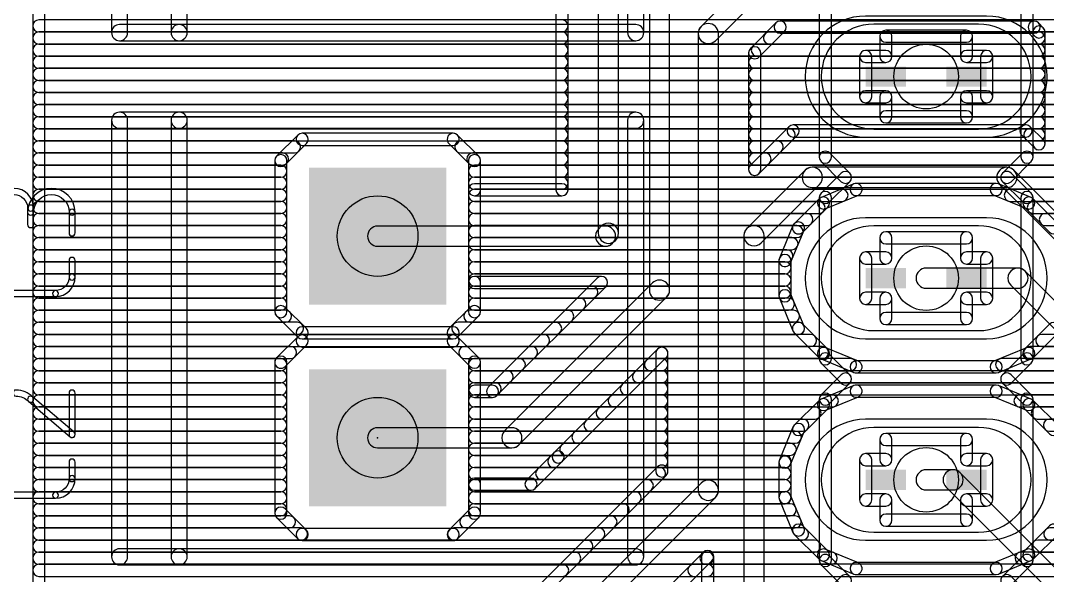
# Model space of a CAD drawing. Extents: x -14.3 to 31.1, y -8.3 to 72.5.
# Drawn here: x 0.86 to 13.79, y 28.13 to 35.12 of the extents above; entities that cross this region are included whole.
import ezdxf

# ---------------------------------------------------------------- set-up
doc = ezdxf.new("R2010")
doc.units = 0
for name, color, linetype in [('1', 22, 'CONTINUOUS'), ('16', 175, 'CONTINUOUS'), ('17', 82, 'CONTINUOUS'), ('21', 7, 'CONTINUOUS'), ('23', 7, 'CONTINUOUS'), ('29', 7, 'CONTINUOUS'), ('30', 7, 'CONTINUOUS'), ('44', 7, 'CONTINUOUS'), ('51', 7, 'CONTINUOUS')]:
    doc.layers.add(name, color=color, linetype=linetype)

# ---------------------------------------------------------------- blocks, each defined once
blk = doc.blocks.new('SQUAREP')
blk.add_solid([(-0.5, -0.5), (0.5, -0.5), (-0.5, 0.5), (0.5, 0.5)])
blk = doc.blocks.new('RECT')
blk.add_solid([(-0.5, -0.5), (0.5, -0.5), (-0.5, 0.5), (0.5, 0.5)])
blk = doc.blocks.new('LONGP100')
blk.add_lwpolyline([(-0.5, -0.5), (0.5, -0.5, 1), (0.5, 0.5), (-0.5, 0.5, 1)], format="xyb", close=True)

msp = doc.modelspace()

# ---------------------------------------------------------------- linework, layer by layer
at = {"layer": '1'}
for points in [[(1.1682, 1.0926), (1.1586, 52.9262, 1), (1.0062, 52.9261), (1.0158, 1.0925, 1)], [(8.133, 39.45), (8.133, 32.44, 1), (8.387, 32.44), (8.387, 39.45, 1)], [(7.5996, 37.9636), (7.5996, 32.9882, 1), (7.752, 32.9882), (7.752, 37.9636, 1)], [(8.777, 36.744), (8.777, 31.724, 1), (9.031, 31.724), (9.031, 36.744, 1)], [(10.0922, 35.7098), (9.4282, 35.0458, 1), (9.6078, 34.8662), (10.2718, 35.5302, 1)], [(1.0857, 34.9758), (7.6758, 34.9758, 1), (7.6758, 35.1282), (1.0857, 35.1282, 1)], [(9.391, 34.956), (9.391, 29.202, 1), (9.645, 29.202), (9.645, 34.956, 1)], [(10.1561, 34.6601), (10.4779, 34.9819, 1), (10.3701, 35.0897), (10.0483, 34.7679, 1)], [(10.424, 34.9596), (13.623, 34.9596, 1), (13.623, 35.112), (10.424, 35.112, 1)], [(13.5691, 34.9819), (13.6289, 34.9221, 1), (13.7367, 35.0299), (13.6769, 35.0897, 1)], [(13.6066, 34.976), (13.6066, 33.5654, 1), (13.759, 33.5654), (13.759, 34.976, 1)], [(1.0857, 34.8234), (7.6758, 34.8234, 1), (7.6758, 34.9758), (1.0857, 34.9758, 1)], [(10.2878, 34.8234), (13.6828, 34.8234, 1), (13.6828, 34.9758), (10.2878, 34.9758, 1)], [(1.0858, 34.671), (7.6758, 34.671, 1), (7.6758, 34.8234), (1.0858, 34.8234, 1)], [(10.1354, 34.671), (13.6828, 34.671, 1), (13.6828, 34.8234), (10.1354, 34.8234, 1)], [(1.0858, 34.5186), (7.6758, 34.5186, 1), (7.6758, 34.671), (1.0858, 34.671, 1)], [(10.1784, 33.2444), (10.1784, 34.714, 1), (10.026, 34.714), (10.026, 33.2444, 1)], [(10.1022, 34.5186), (13.6828, 34.5186, 1), (13.6828, 34.671), (10.1022, 34.671, 1)], [(1.0858, 34.3662), (7.6758, 34.3662, 1), (7.6758, 34.5186), (1.0858, 34.5186, 1)], [(10.1022, 34.3662), (13.6828, 34.3662, 1), (13.6828, 34.5186), (10.1022, 34.5186, 1)], [(1.0858, 34.2138), (7.6758, 34.2138, 1), (7.6758, 34.3662), (1.0858, 34.3662, 1)], [(10.1022, 34.2138), (13.6828, 34.2138, 1), (13.6828, 34.3662), (10.1022, 34.3662, 1)], [(1.0859, 34.0614), (7.6758, 34.0614, 1), (7.6758, 34.2138), (1.0859, 34.2138, 1)], [(10.1022, 34.0614), (13.6828, 34.0614, 1), (13.6828, 34.2138), (10.1022, 34.2138, 1)], [(1.0859, 33.909), (7.6758, 33.909, 1), (7.6758, 34.0614), (1.0859, 34.0614, 1)], [(10.1022, 33.909), (13.6828, 33.909, 1), (13.6828, 34.0614), (10.1022, 34.0614, 1)], [(1.0859, 33.7566), (7.6758, 33.7566, 1), (7.6758, 33.909), (1.0859, 33.909, 1)], [(10.1022, 33.7566), (13.6828, 33.7566, 1), (13.6828, 33.909), (10.1022, 33.909, 1)], [(1.086, 33.6042), (7.6758, 33.6042, 1), (7.6758, 33.7566), (1.086, 33.7566, 1)], [(10.5321, 33.7821), (10.0483, 33.2983, 1), (10.1561, 33.1905), (10.6399, 33.6743, 1)], [(10.1022, 33.6042), (10.5382, 33.6042, 1), (10.5382, 33.7566), (10.1022, 33.7566, 1)], [(13.52, 33.8044), (10.586, 33.8044, 1), (10.586, 33.652), (13.52, 33.652, 1)], [(13.7367, 33.6193), (13.5739, 33.7821, 1), (13.4661, 33.6743), (13.6289, 33.5115, 1)], [(13.5678, 33.6042), (13.6828, 33.6042, 1), (13.6828, 33.7566), (13.5678, 33.7566, 1)], [(4.3487, 33.6771), (4.0809, 33.4093, 1), (4.1887, 33.3015), (4.4565, 33.5693, 1)], [(6.3054, 33.6994), (4.4026, 33.6994, 1), (4.4026, 33.547), (6.3054, 33.547, 1)], [(6.6271, 33.4093), (6.3593, 33.6771, 1), (6.2515, 33.5693), (6.5193, 33.3015, 1)], [(1.086, 33.4518), (4.3074, 33.4518, 1), (4.3074, 33.6042), (1.086, 33.6042, 1)], [(6.4006, 33.4518), (7.6758, 33.4518, 1), (7.6758, 33.6042), (6.4006, 33.6042, 1)], [(10.1022, 33.4518), (10.3858, 33.4518, 1), (10.3858, 33.6042), (10.1022, 33.6042, 1)], [(1.086, 33.2994), (4.155, 33.2994, 1), (4.155, 33.4518), (1.086, 33.4518, 1)], [(4.0586, 33.3554), (4.0586, 31.4526, 1), (4.211, 31.4526), (4.211, 33.3554, 1)], [(6.553, 33.2994), (7.6758, 33.2994, 1), (7.6758, 33.4518), (6.553, 33.4518, 1)], [(6.6494, 32.9882), (6.6494, 33.3554, 1), (6.497, 33.3554), (6.497, 32.9882, 1)], [(10.1022, 33.2994), (10.2334, 33.2994, 1), (10.2334, 33.4518), (10.1022, 33.4518, 1)], [(1.086, 33.147), (4.1348, 33.147, 1), (4.1348, 33.2994), (1.086, 33.2994, 1)], [(6.5732, 33.147), (7.6758, 33.147, 1), (7.6758, 33.2994), (6.5732, 33.2994, 1)], [(10.1838, 32.3202), (10.9178, 33.0542, 1), (10.7382, 33.2338), (10.0042, 32.4998, 1)], [(13.278, 33.271), (10.828, 33.271, 1), (10.828, 33.017), (13.278, 33.017, 1)], [(14.8718, 31.7298), (13.3678, 33.2338, 1), (13.1882, 33.0542), (14.6922, 31.5502, 1)], [(1.0861, 32.9946), (4.1348, 32.9946, 1), (4.1348, 33.147), (1.0861, 33.147, 1)], [(6.5732, 32.9946), (7.6758, 32.9946, 1), (7.6758, 33.147), (6.5732, 33.147, 1)], [(1.0861, 32.8422), (4.1348, 32.8422, 1), (4.1348, 32.9946), (1.0861, 32.9946, 1)], [(7.6758, 33.0644), (6.5732, 33.0644, 1), (6.5732, 32.912), (7.6758, 32.912, 1)], [(1.0861, 32.6898), (4.1348, 32.6898, 1), (4.1348, 32.8422), (1.0861, 32.8422, 1)], [(1.0862, 32.5374), (4.1348, 32.5374, 1), (4.1348, 32.6898), (1.0862, 32.6898, 1)], [(1.0862, 32.385), (4.1348, 32.385, 1), (4.1348, 32.5374), (1.0862, 32.5374, 1)], [(8.224, 32.531), (5.354, 32.531, 1), (5.354, 32.277), (8.224, 32.277, 1)], [(8.1702, 32.5298), (8.1342, 32.4938, 1), (8.3138, 32.3142), (8.3498, 32.3502, 1)], [(10.221, 26.476), (10.221, 32.41, 1), (9.967, 32.41), (9.967, 26.476, 1)], [(1.0862, 32.2326), (4.1348, 32.2326, 1), (4.1348, 32.385), (1.0862, 32.385, 1)], [(1.0862, 32.0802), (4.1348, 32.0802, 1), (4.1348, 32.2326), (1.0862, 32.2326, 1)], [(1.0863, 31.9278), (4.1348, 31.9278, 1), (4.1348, 32.0802), (1.0863, 32.0802, 1)], [(12.262, 31.747), (13.418, 31.747, 1), (13.418, 32.001), (12.262, 32.001, 1)], [(13.3282, 31.7842), (15.5406, 29.5718, 1), (15.7202, 29.7514), (13.5078, 31.9638, 1)], [(1.0863, 31.7754), (4.1348, 31.7754, 1), (4.1348, 31.9278), (1.0863, 31.9278, 1)], [(6.6494, 31.4526), (6.6494, 31.8198, 1), (6.497, 31.8198), (6.497, 31.4526, 1)], [(6.5732, 31.7436), (8.1736, 31.7436, 1), (8.1736, 31.896), (6.5732, 31.896, 1)], [(8.1197, 31.8737), (6.7481, 30.5021, 1), (6.8559, 30.3943), (8.2275, 31.7659, 1)], [(8.8142, 31.8138), (6.9542, 29.9538, 1), (7.1338, 29.7742), (8.9938, 31.6342, 1)], [(1.0863, 31.623), (4.1348, 31.623, 1), (4.1348, 31.7754), (1.0863, 31.7754, 1)], [(6.5732, 31.623), (8.053, 31.623, 1), (8.053, 31.7754), (6.5732, 31.7754, 1)], [(1.0864, 31.4706), (4.1348, 31.4706, 1), (4.1348, 31.623), (1.0864, 31.623, 1)], [(6.5732, 31.4706), (7.9006, 31.4706, 1), (7.9006, 31.623), (6.5732, 31.623, 1)], [(1.0864, 31.3182), (4.193, 31.3182, 1), (4.193, 31.4706), (1.0864, 31.4706, 1)], [(4.0809, 31.3987), (4.3487, 31.1309, 1), (4.4565, 31.2387), (4.1887, 31.5065, 1)], [(6.3593, 31.1309), (6.6271, 31.3987, 1), (6.5193, 31.5065), (6.2515, 31.2387, 1)], [(6.515, 31.3182), (7.7482, 31.3182, 1), (7.7482, 31.4706), (6.515, 31.4706, 1)], [(1.0864, 31.1658), (4.3454, 31.1658, 1), (4.3454, 31.3182), (1.0864, 31.3182, 1)], [(6.3626, 31.1658), (7.5958, 31.1658, 1), (7.5958, 31.3182), (6.3626, 31.3182, 1)], [(4.4026, 31.1086), (6.3054, 31.1086, 1), (6.3054, 31.261), (4.4026, 31.261, 1)], [(1.0864, 31.0134), (7.4434, 31.0134, 1), (7.4434, 31.1658), (1.0864, 31.1658, 1)], [(4.3487, 31.1371), (4.0809, 30.8693, 1), (4.1887, 30.7615), (4.4565, 31.0293, 1)], [(6.3054, 31.1594), (4.4026, 31.1594, 1), (4.4026, 31.007), (6.3054, 31.007, 1)], [(6.6271, 30.8693), (6.3593, 31.1371, 1), (6.2515, 31.0293), (6.5193, 30.7615, 1)], [(1.0865, 30.861), (4.2566, 30.861, 1), (4.2566, 31.0134), (1.0865, 31.0134, 1)], [(6.4514, 30.861), (7.291, 30.861, 1), (7.291, 31.0134), (6.4514, 31.0134, 1)], [(7.6821, 29.5681), (8.9877, 30.8737, 1), (8.8799, 30.9815), (7.5743, 29.6759, 1)], [(8.8576, 30.9276), (8.8576, 29.444, 1), (9.01, 29.444), (9.01, 30.9276, 1)], [(1.0865, 30.7086), (4.1348, 30.7086, 1), (4.1348, 30.861), (1.0865, 30.861, 1)], [(4.0586, 30.8154), (4.0586, 28.9126, 1), (4.211, 28.9126), (4.211, 30.8154, 1)], [(6.6494, 30.4482), (6.6494, 30.8154, 1), (6.497, 30.8154), (6.497, 30.4482, 1)], [(6.5732, 30.7086), (7.1386, 30.7086, 1), (7.1386, 30.861), (6.5732, 30.861, 1)], [(8.791, 30.7086), (8.9338, 30.7086, 1), (8.9338, 30.861), (8.791, 30.861, 1)], [(1.0865, 30.5562), (4.1348, 30.5562, 1), (4.1348, 30.7086), (1.0865, 30.7086, 1)], [(6.5732, 30.5562), (6.9862, 30.5562, 1), (6.9862, 30.7086), (6.5732, 30.7086, 1)], [(8.6386, 30.5562), (8.9338, 30.5562, 1), (8.9338, 30.7086), (8.6386, 30.7086, 1)], [(1.0866, 30.4038), (4.1348, 30.4038, 1), (4.1348, 30.5562), (1.0866, 30.5562, 1)], [(6.5732, 30.4038), (6.8338, 30.4038, 1), (6.8338, 30.5562), (6.5732, 30.5562, 1)], [(6.802, 30.5244), (6.5732, 30.5244, 1), (6.5732, 30.372), (6.802, 30.372, 1)], [(8.4862, 30.4038), (8.9338, 30.4038, 1), (8.9338, 30.5562), (8.4862, 30.5562, 1)], [(1.0866, 30.2514), (4.1348, 30.2514, 1), (4.1348, 30.4038), (1.0866, 30.4038, 1)], [(8.3338, 30.2514), (8.9338, 30.2514, 1), (8.9338, 30.4038), (8.3338, 30.4038, 1)], [(1.0866, 30.099), (4.1348, 30.099, 1), (4.1348, 30.2514), (1.0866, 30.2514, 1)], [(8.1814, 30.099), (8.9338, 30.099, 1), (8.9338, 30.2514), (8.1814, 30.2514, 1)], [(1.0866, 29.9466), (4.1348, 29.9466, 1), (4.1348, 30.099), (1.0866, 30.099, 1)], [(8.029, 29.9466), (8.9338, 29.9466, 1), (8.9338, 30.099), (8.029, 30.099, 1)], [(1.0867, 29.7942), (4.1348, 29.7942, 1), (4.1348, 29.9466), (1.0867, 29.9466, 1)], [(7.044, 29.991), (5.354, 29.991, 1), (5.354, 29.737), (7.044, 29.737, 1)], [(7.8766, 29.7942), (8.9338, 29.7942, 1), (8.9338, 29.9466), (7.8766, 29.9466, 1)], [(1.0867, 29.6418), (4.1348, 29.6418, 1), (4.1348, 29.7942), (1.0867, 29.7942, 1)], [(7.7242, 29.6418), (8.9338, 29.6418, 1), (8.9338, 29.7942), (7.7242, 29.7942, 1)], [(1.0867, 29.4894), (4.1348, 29.4894, 1), (4.1348, 29.6418), (1.0867, 29.6418, 1)], [(7.3399, 29.2259), (7.6821, 29.5681, 1), (7.5743, 29.6759), (7.2321, 29.3337, 1)], [(7.5718, 29.4894), (8.9338, 29.4894, 1), (8.9338, 29.6418), (7.5718, 29.6418, 1)], [(7.7044, 29.622), (7.7044, 29.622, 1), (7.552, 29.622), (7.552, 29.622, 1)], [(1.0868, 29.337), (4.1348, 29.337, 1), (4.1348, 29.4894), (1.0868, 29.4894, 1)], [(8.8799, 29.4979), (6.3533, 26.9713, 1), (6.4611, 26.8635), (8.9877, 29.3901, 1)], [(7.4194, 29.337), (8.903, 29.337, 1), (8.903, 29.4894), (7.4194, 29.4894, 1)], [(12.6016, 29.461), (12.262, 29.461, 1), (12.262, 29.207), (12.6016, 29.207, 1)], [(15.6538, 26.4614), (12.6914, 29.4238, 1), (12.5118, 29.2442), (15.4742, 26.2818, 1)], [(1.0868, 29.1846), (4.1348, 29.1846, 1), (4.1348, 29.337), (1.0868, 29.337, 1)], [(9.4282, 29.2918), (6.0262, 25.8898, 1), (6.2058, 25.7102), (9.6078, 29.1122, 1)], [(6.6494, 28.9126), (6.6494, 29.2798, 1), (6.497, 29.2798), (6.497, 28.9126, 1)], [(6.5732, 29.2036), (7.286, 29.2036, 1), (7.286, 29.356), (6.5732, 29.356, 1)], [(6.5732, 29.1846), (8.7506, 29.1846, 1), (8.7506, 29.337), (6.5732, 29.337, 1)], [(1.0868, 29.0322), (4.1348, 29.0322, 1), (4.1348, 29.1846), (1.0868, 29.1846, 1)], [(6.5732, 29.0322), (8.5982, 29.0322, 1), (8.5982, 29.1846), (6.5732, 29.1846, 1)], [(1.0868, 28.8798), (4.1348, 28.8798, 1), (4.1348, 29.0322), (1.0868, 29.0322, 1)], [(4.0809, 28.8587), (4.3487, 28.5909, 1), (4.4565, 28.6987), (4.1887, 28.9665, 1)], [(6.3593, 28.5909), (6.6271, 28.8587, 1), (6.5193, 28.9665), (6.2515, 28.6987, 1)], [(6.5732, 28.8798), (8.4458, 28.8798, 1), (8.4458, 29.0322), (6.5732, 29.0322, 1)], [(1.0869, 28.7274), (4.2438, 28.7274, 1), (4.2438, 28.8798), (1.0869, 28.8798, 1)], [(6.4642, 28.7274), (8.2934, 28.7274, 1), (8.2934, 28.8798), (6.4642, 28.8798, 1)], [(1.0869, 28.575), (4.3962, 28.575, 1), (4.3962, 28.7274), (1.0869, 28.7274, 1)], [(4.4026, 28.5686), (6.3054, 28.5686, 1), (6.3054, 28.721), (4.4026, 28.721, 1)], [(6.3118, 28.575), (8.141, 28.575, 1), (8.141, 28.7274), (6.3118, 28.7274, 1)], [(1.0869, 28.4226), (7.9886, 28.4226, 1), (7.9886, 28.575), (1.0869, 28.575, 1)], [(1.087, 28.2702), (7.8362, 28.2702, 1), (7.8362, 28.4226), (1.087, 28.4226, 1)], [(6.7541, 25.5041), (9.5637, 28.3137, 1), (9.4559, 28.4215), (6.6463, 25.6119, 1)], [(9.4886, 28.2702), (9.5098, 28.2702, 1), (9.5098, 28.4226), (9.4886, 28.4226, 1)], [(9.4336, 28.3676), (9.4336, 26.718, 1), (9.586, 26.718), (9.586, 28.3676, 1)], [(1.087, 28.1178), (7.6838, 28.1178, 1), (7.6838, 28.2702), (1.087, 28.2702, 1)], [(9.3362, 28.1178), (9.5098, 28.1178, 1), (9.5098, 28.2702), (9.3362, 28.2702, 1)]]:
    msp.add_lwpolyline(points, format="xyb", close=True, dxfattribs=at)
at = {"layer": '16'}
for points in [[(1.1682, 1.0926), (1.1586, 52.9262, 1), (1.0062, 52.9261), (1.0158, 1.0925, 1)], [(1.0857, 34.9758), (19.2288, 34.9758, 1), (19.2288, 35.1282), (1.0857, 35.1282, 1)], [(1.0857, 34.8234), (19.2288, 34.8234, 1), (19.2288, 34.9758), (1.0857, 34.9758, 1)], [(1.0858, 34.671), (19.2288, 34.671, 1), (19.2288, 34.8234), (1.0858, 34.8234, 1)], [(1.0858, 34.5186), (19.2288, 34.5186, 1), (19.2288, 34.671), (1.0858, 34.671, 1)], [(1.0858, 34.3662), (19.2288, 34.3662, 1), (19.2288, 34.5186), (1.0858, 34.5186, 1)], [(1.0858, 34.2138), (19.2288, 34.2138, 1), (19.2288, 34.3662), (1.0858, 34.3662, 1)], [(1.0859, 34.0614), (19.2288, 34.0614, 1), (19.2288, 34.2138), (1.0859, 34.2138, 1)], [(1.0859, 33.909), (19.2288, 33.909, 1), (19.2288, 34.0614), (1.0859, 34.0614, 1)], [(1.0859, 33.7566), (19.2288, 33.7566, 1), (19.2288, 33.909), (1.0859, 33.909, 1)], [(1.086, 33.6042), (19.2288, 33.6042, 1), (19.2288, 33.7566), (1.086, 33.7566, 1)], [(4.3487, 33.6771), (4.0809, 33.4093, 1), (4.1887, 33.3015), (4.4565, 33.5693, 1)], [(6.3054, 33.6994), (4.4026, 33.6994, 1), (4.4026, 33.547), (6.3054, 33.547, 1)], [(6.6271, 33.4093), (6.3593, 33.6771, 1), (6.2515, 33.5693), (6.5193, 33.3015, 1)], [(1.086, 33.4518), (4.3074, 33.4518, 1), (4.3074, 33.6042), (1.086, 33.6042, 1)], [(6.4006, 33.4518), (19.2288, 33.4518, 1), (19.2288, 33.6042), (6.4006, 33.6042, 1)], [(1.086, 33.2994), (4.155, 33.2994, 1), (4.155, 33.4518), (1.086, 33.4518, 1)], [(4.0586, 33.3554), (4.0586, 31.4526, 1), (4.211, 31.4526), (4.211, 33.3554, 1)], [(6.553, 33.2994), (19.2288, 33.2994, 1), (19.2288, 33.4518), (6.553, 33.4518, 1)], [(6.6494, 31.4526), (6.6494, 33.3554, 1), (6.497, 33.3554), (6.497, 31.4526, 1)], [(1.086, 33.147), (4.1348, 33.147, 1), (4.1348, 33.2994), (1.086, 33.2994, 1)], [(6.5732, 33.147), (19.2288, 33.147, 1), (19.2288, 33.2994), (6.5732, 33.2994, 1)], [(1.0861, 32.9946), (4.1348, 32.9946, 1), (4.1348, 33.147), (1.0861, 33.147, 1)], [(6.5732, 32.9946), (19.2288, 32.9946, 1), (19.2288, 33.147), (6.5732, 33.147, 1)], [(1.0861, 32.8422), (4.1348, 32.8422, 1), (4.1348, 32.9946), (1.0861, 32.9946, 1)], [(6.5732, 32.8422), (11.2026, 32.8422, 1), (11.2026, 32.9946), (6.5732, 32.9946, 1)], [(11.3501, 33.062), (10.9394, 32.8919, 1), (10.9977, 32.7511), (11.4085, 32.9212, 1)], [(13.1447, 33.0678), (11.3793, 33.0678, 1), (11.3793, 32.9154), (13.1447, 32.9154, 1)], [(13.5846, 32.8919), (13.1739, 33.062, 1), (13.1155, 32.9212), (13.5263, 32.7511, 1)], [(13.3214, 32.8422), (19.2288, 32.8422, 1), (19.2288, 32.9946), (13.3214, 32.9946, 1)], [(10.9146, 32.8753), (10.6003, 32.561, 1), (10.708, 32.4532), (11.0224, 32.7676, 1)], [(13.9237, 32.561), (13.6094, 32.8753, 1), (13.5016, 32.7676), (13.816, 32.4532, 1)], [(1.0861, 32.6898), (4.1348, 32.6898, 1), (4.1348, 32.8422), (1.0861, 32.8422, 1)], [(6.5732, 32.6898), (10.9131, 32.6898, 1), (10.9131, 32.8422), (6.5732, 32.8422, 1)], [(13.6109, 32.6898), (19.2288, 32.6898, 1), (19.2288, 32.8422), (13.6109, 32.8422, 1)], [(1.0862, 32.5374), (4.1348, 32.5374, 1), (4.1348, 32.6898), (1.0862, 32.6898, 1)], [(6.5732, 32.5374), (10.7607, 32.5374, 1), (10.7607, 32.6898), (6.5732, 32.6898, 1)], [(13.7633, 32.5374), (19.2288, 32.5374, 1), (19.2288, 32.6898), (13.7633, 32.6898, 1)], [(1.0862, 32.385), (4.1348, 32.385, 1), (4.1348, 32.5374), (1.0862, 32.5374, 1)], [(6.5732, 32.385), (10.6351, 32.385, 1), (10.6351, 32.5374), (6.5732, 32.5374, 1)], [(10.5837, 32.5362), (10.4136, 32.1255, 1), (10.5544, 32.0671), (10.7245, 32.4779, 1)], [(1.0862, 32.2326), (4.1348, 32.2326, 1), (4.1348, 32.385), (1.0862, 32.385, 1)], [(6.5732, 32.2326), (10.572, 32.2326, 1), (10.572, 32.385), (6.5732, 32.385, 1)], [(1.0862, 32.0802), (4.1348, 32.0802, 1), (4.1348, 32.2326), (1.0862, 32.2326, 1)], [(6.5732, 32.0802), (10.5089, 32.0802, 1), (10.5089, 32.2326), (6.5732, 32.2326, 1)], [(1.0863, 31.9278), (4.1348, 31.9278, 1), (4.1348, 32.0802), (1.0863, 32.0802, 1)], [(6.5732, 31.9278), (10.484, 31.9278, 1), (10.484, 32.0802), (6.5732, 32.0802, 1)], [(10.4078, 32.0963), (10.4078, 31.6517, 1), (10.5602, 31.6517), (10.5602, 32.0963, 1)], [(1.0863, 31.7754), (4.1348, 31.7754, 1), (4.1348, 31.9278), (1.0863, 31.9278, 1)], [(6.5732, 31.7754), (10.484, 31.7754, 1), (10.484, 31.9278), (6.5732, 31.9278, 1)], [(1.0863, 31.623), (4.1348, 31.623, 1), (4.1348, 31.7754), (1.0863, 31.7754, 1)], [(6.5732, 31.623), (10.484, 31.623, 1), (10.484, 31.7754), (6.5732, 31.7754, 1)], [(10.4136, 31.6225), (10.5837, 31.2118, 1), (10.7245, 31.2701), (10.5544, 31.6809, 1)], [(1.0864, 31.4706), (4.1348, 31.4706, 1), (4.1348, 31.623), (1.0864, 31.623, 1)], [(6.5732, 31.4706), (10.5274, 31.4706, 1), (10.5274, 31.623), (6.5732, 31.623, 1)], [(1.0864, 31.3182), (4.193, 31.3182, 1), (4.193, 31.4706), (1.0864, 31.4706, 1)], [(4.0809, 31.3987), (4.3487, 31.1309, 1), (4.4565, 31.2387), (4.1887, 31.5065, 1)], [(6.3593, 31.1309), (6.6271, 31.3987, 1), (6.5193, 31.5065), (6.2515, 31.2387, 1)], [(6.515, 31.3182), (10.5906, 31.3182, 1), (10.5906, 31.4706), (6.515, 31.4706, 1)], [(1.0864, 31.1658), (4.3454, 31.1658, 1), (4.3454, 31.3182), (1.0864, 31.3182, 1)], [(6.3626, 31.1658), (10.6537, 31.1658, 1), (10.6537, 31.3182), (6.3626, 31.3182, 1)], [(10.6003, 31.187), (10.9146, 30.8727, 1), (11.0224, 30.9804), (10.708, 31.2948, 1)], [(13.6094, 30.8727), (13.9237, 31.187, 1), (13.816, 31.2948), (13.5016, 30.9804, 1)], [(4.4026, 31.1086), (6.3054, 31.1086, 1), (6.3054, 31.261), (4.4026, 31.261, 1)], [(1.0864, 31.0134), (10.8055, 31.0134, 1), (10.8055, 31.1658), (1.0864, 31.1658, 1)], [(4.3487, 31.1371), (4.0809, 30.8693, 1), (4.1887, 30.7615), (4.4565, 31.0293, 1)], [(6.3054, 31.1594), (4.4026, 31.1594, 1), (4.4026, 31.007), (6.3054, 31.007, 1)], [(6.6271, 30.8693), (6.3593, 31.1371, 1), (6.2515, 31.0293), (6.5193, 30.7615, 1)], [(13.7185, 31.0134), (19.2288, 31.0134, 1), (19.2288, 31.1658), (13.7185, 31.1658, 1)], [(1.0865, 30.861), (4.2566, 30.861, 1), (4.2566, 31.0134), (1.0865, 31.0134, 1)], [(6.4514, 30.861), (10.9579, 30.861, 1), (10.9579, 31.0134), (6.4514, 31.0134, 1)], [(10.9394, 30.8561), (11.3501, 30.686, 1), (11.4085, 30.8268), (10.9977, 30.9969, 1)], [(13.1739, 30.686), (13.5846, 30.8561, 1), (13.5263, 30.9969), (13.1155, 30.8268, 1)], [(13.5661, 30.861), (19.2288, 30.861, 1), (19.2288, 31.0134), (13.5661, 31.0134, 1)], [(1.0865, 30.7086), (4.1348, 30.7086, 1), (4.1348, 30.861), (1.0865, 30.861, 1)], [(4.0586, 30.8154), (4.0586, 28.9126, 1), (4.211, 28.9126), (4.211, 30.8154, 1)], [(6.6494, 28.9126), (6.6494, 30.8154, 1), (6.497, 30.8154), (6.497, 28.9126, 1)], [(6.5732, 30.7086), (11.3107, 30.7086, 1), (11.3107, 30.861), (6.5732, 30.861, 1)], [(11.3793, 30.6802), (13.1447, 30.6802, 1), (13.1447, 30.8326), (11.3793, 30.8326, 1)], [(13.2133, 30.7086), (19.2288, 30.7086, 1), (19.2288, 30.861), (13.2133, 30.861, 1)], [(1.0865, 30.5562), (4.1348, 30.5562, 1), (4.1348, 30.7086), (1.0865, 30.7086, 1)], [(6.5732, 30.5562), (19.2288, 30.5562, 1), (19.2288, 30.7086), (6.5732, 30.7086, 1)], [(1.0866, 30.4038), (4.1348, 30.4038, 1), (4.1348, 30.5562), (1.0866, 30.5562, 1)], [(6.5732, 30.4038), (19.2288, 30.4038, 1), (19.2288, 30.5562), (6.5732, 30.5562, 1)], [(11.3501, 30.522), (10.9394, 30.3519, 1), (10.9977, 30.2111), (11.4085, 30.3812, 1)], [(13.1447, 30.5278), (11.3793, 30.5278, 1), (11.3793, 30.3754), (13.1447, 30.3754, 1)], [(13.5846, 30.3519), (13.1739, 30.522, 1), (13.1155, 30.3812), (13.5263, 30.2111, 1)], [(1.0866, 30.2514), (4.1348, 30.2514, 1), (4.1348, 30.4038), (1.0866, 30.4038, 1)], [(6.5732, 30.2514), (11.0799, 30.2514, 1), (11.0799, 30.4038), (6.5732, 30.4038, 1)], [(13.4441, 30.2514), (19.2288, 30.2514, 1), (19.2288, 30.4038), (13.4441, 30.4038, 1)], [(10.9146, 30.3353), (10.6003, 30.021, 1), (10.708, 29.9132), (11.0224, 30.2276, 1)], [(13.9237, 30.021), (13.6094, 30.3353, 1), (13.5016, 30.2276), (13.816, 29.9132, 1)], [(1.0866, 30.099), (4.1348, 30.099, 1), (4.1348, 30.2514), (1.0866, 30.2514, 1)], [(6.5732, 30.099), (10.8623, 30.099, 1), (10.8623, 30.2514), (6.5732, 30.2514, 1)], [(13.6617, 30.099), (19.2288, 30.099, 1), (19.2288, 30.2514), (13.6617, 30.2514, 1)], [(1.0866, 29.9466), (4.1348, 29.9466, 1), (4.1348, 30.099), (1.0866, 30.099, 1)], [(6.5732, 29.9466), (10.7099, 29.9466, 1), (10.7099, 30.099), (6.5732, 30.099, 1)], [(10.5837, 29.9962), (10.4136, 29.5855, 1), (10.5544, 29.5271), (10.7245, 29.9379, 1)], [(13.8141, 29.9466), (19.2288, 29.9466, 1), (19.2288, 30.099), (13.8141, 30.099, 1)], [(1.0867, 29.7942), (4.1348, 29.7942, 1), (4.1348, 29.9466), (1.0867, 29.9466, 1)], [(6.5732, 29.7942), (10.6141, 29.7942, 1), (10.6141, 29.9466), (6.5732, 29.9466, 1)], [(1.0867, 29.6418), (4.1348, 29.6418, 1), (4.1348, 29.7942), (1.0867, 29.7942, 1)], [(6.5732, 29.6418), (10.551, 29.6418, 1), (10.551, 29.7942), (6.5732, 29.7942, 1)], [(1.0867, 29.4894), (4.1348, 29.4894, 1), (4.1348, 29.6418), (1.0867, 29.6418, 1)], [(6.5732, 29.4894), (10.4879, 29.4894, 1), (10.4879, 29.6418), (6.5732, 29.6418, 1)], [(10.4078, 29.5563), (10.4078, 29.1117, 1), (10.5602, 29.1117), (10.5602, 29.5563, 1)], [(1.0868, 29.337), (4.1348, 29.337, 1), (4.1348, 29.4894), (1.0868, 29.4894, 1)], [(6.5732, 29.337), (10.484, 29.337, 1), (10.484, 29.4894), (6.5732, 29.4894, 1)], [(1.0868, 29.1846), (4.1348, 29.1846, 1), (4.1348, 29.337), (1.0868, 29.337, 1)], [(6.5732, 29.1846), (10.484, 29.1846, 1), (10.484, 29.337), (6.5732, 29.337, 1)], [(1.0868, 29.0322), (4.1348, 29.0322, 1), (4.1348, 29.1846), (1.0868, 29.1846, 1)], [(6.5732, 29.0322), (10.4854, 29.0322, 1), (10.4854, 29.1846), (6.5732, 29.1846, 1)], [(10.4136, 29.0825), (10.5837, 28.6718, 1), (10.7245, 28.7301), (10.5544, 29.1409, 1)], [(1.0868, 28.8798), (4.1348, 28.8798, 1), (4.1348, 29.0322), (1.0868, 29.0322, 1)], [(4.0809, 28.8587), (4.3487, 28.5909, 1), (4.4565, 28.6987), (4.1887, 28.9665, 1)], [(6.3593, 28.5909), (6.6271, 28.8587, 1), (6.5193, 28.9665), (6.2515, 28.6987, 1)], [(6.5732, 28.8798), (10.5485, 28.8798, 1), (10.5485, 29.0322), (6.5732, 29.0322, 1)], [(1.0869, 28.7274), (4.2438, 28.7274, 1), (4.2438, 28.8798), (1.0869, 28.8798, 1)], [(6.4642, 28.7274), (10.6116, 28.7274, 1), (10.6116, 28.8798), (6.4642, 28.8798, 1)], [(1.0869, 28.575), (4.3962, 28.575, 1), (4.3962, 28.7274), (1.0869, 28.7274, 1)], [(4.4026, 28.5686), (6.3054, 28.5686, 1), (6.3054, 28.721), (4.4026, 28.721, 1)], [(6.3118, 28.575), (10.7039, 28.575, 1), (10.7039, 28.7274), (6.3118, 28.7274, 1)], [(10.6003, 28.647), (10.9146, 28.3327, 1), (11.0224, 28.4404), (10.708, 28.7548, 1)], [(13.6094, 28.3327), (13.9237, 28.647, 1), (13.816, 28.7548), (13.5016, 28.4404, 1)], [(13.8201, 28.575), (19.2288, 28.575, 1), (19.2288, 28.7274), (13.8201, 28.7274, 1)], [(1.0869, 28.4226), (10.8563, 28.4226, 1), (10.8563, 28.575), (1.0869, 28.575, 1)], [(10.9394, 28.3161), (11.3501, 28.146, 1), (11.4085, 28.2868), (10.9977, 28.4569, 1)], [(13.1739, 28.146), (13.5846, 28.3161, 1), (13.5263, 28.4569), (13.1155, 28.2868, 1)], [(13.6677, 28.4226), (19.2288, 28.4226, 1), (19.2288, 28.575), (13.6677, 28.575, 1)], [(1.087, 28.2702), (11.0654, 28.2702, 1), (11.0654, 28.4226), (1.087, 28.4226, 1)], [(13.4586, 28.2702), (19.2288, 28.2702, 1), (19.2288, 28.4226), (13.4586, 28.4226, 1)], [(1.087, 28.1178), (19.2288, 28.1178, 1), (19.2288, 28.2702), (1.087, 28.2702, 1)], [(11.3793, 28.1402), (13.1447, 28.1402, 1), (13.1447, 28.2926), (11.3793, 28.2926, 1)]]:
    msp.add_lwpolyline(points, format="xyb", close=True, dxfattribs=at)
at = {"layer": '21'}
for points in [[(2.2056, 34.968), (2.2056, 40.468, 1), (2.0024, 40.468), (2.0024, 34.968, 1)], [(2.9556, 34.968), (2.9556, 40.468, 1), (2.7524, 40.468), (2.7524, 34.968, 1)], [(8.5024, 40.468), (8.5024, 34.968, 1), (8.7056, 34.968), (8.7056, 40.468, 1)], [(10.9158, 35.43), (10.9158, 33.398, 1), (11.0682, 33.398), (11.0682, 35.43, 1)], [(13.6082, 33.398), (13.6082, 35.43, 1), (13.4558, 35.43), (13.4558, 33.398, 1)], [(2.854, 35.0696), (2.104, 35.0696, 1), (2.104, 34.8664), (2.854, 34.8664, 1)], [(8.604, 35.0696), (2.854, 35.0696, 1), (2.854, 34.8664), (8.604, 34.8664, 1)], [(2.2056, 28.364), (2.2056, 33.864, 1), (2.0024, 33.864), (2.0024, 28.364, 1)], [(2.104, 33.7624), (2.854, 33.7624, 1), (2.854, 33.9656), (2.104, 33.9656, 1)], [(2.854, 33.7624), (8.604, 33.7624, 1), (8.604, 33.9656), (2.854, 33.9656, 1)], [(2.9556, 28.364), (2.9556, 33.864, 1), (2.7524, 33.864), (2.7524, 28.364, 1)], [(8.5024, 33.864), (8.5024, 28.364, 1), (8.7056, 28.364), (8.7056, 33.864, 1)], [(10.9381, 33.3441), (11.1921, 33.0901, 1), (11.2999, 33.1979), (11.0459, 33.4519, 1)], [(13.3319, 33.0901), (13.5859, 33.3441, 1), (13.4781, 33.4519), (13.2241, 33.1979, 1)], [(11.1921, 33.1979), (10.9381, 32.9439, 1), (11.0459, 32.8361), (11.2999, 33.0901, 1)], [(13.5859, 32.9439), (13.3319, 33.1979, 1), (13.2241, 33.0901), (13.4781, 32.8361, 1)], [(0.9457, 32.7579, 1), (1.0219, 32.7579, 1), (0.528, 32.7579, 1), (0.6042, 32.7579, -1)], [(1.4678, 32.7057, 1), (1.544, 32.7057, 1), (0.9457, 32.7057, 1), (1.0219, 32.7057, -1)], [(10.9158, 32.89), (10.9158, 30.858, 1), (11.0682, 30.858), (11.0682, 32.89, 1)], [(13.6082, 30.858), (13.6082, 32.89, 1), (13.4558, 32.89), (13.4558, 30.858, 1)], [(0.9457, 32.7579), (0.9457, 32.5491, 1), (1.0219, 32.5491), (1.0219, 32.7579, 1)], [(1.544, 32.4447), (1.544, 32.7057, 1), (1.4678, 32.7057), (1.4678, 32.4447, 1)], [(1.4678, 32.0978), (1.4678, 31.8889, 1), (1.544, 31.8889), (1.544, 32.0978, 1)], [(1.2971, 31.7182, 1), (1.2971, 31.642, 0.4142), (1.544, 31.8889, 1), (1.4678, 31.8889, -0.4142)], [(1.2971, 31.7182), (0.7749, 31.7182, 1), (0.7749, 31.642), (1.2971, 31.642, 1)], [(10.9381, 30.8041), (11.1921, 30.5501, 1), (11.2999, 30.6579), (11.0459, 30.9119, 1)], [(13.3319, 30.5501), (13.5859, 30.8041, 1), (13.4781, 30.9119), (13.2241, 30.6579, 1)], [(11.1921, 30.6579), (10.9381, 30.4039, 1), (11.0459, 30.2961), (11.2999, 30.5501, 1)], [(13.5859, 30.4039), (13.3319, 30.6579, 1), (13.2241, 30.5501), (13.4781, 30.2961, 1)], [(0.9562, 30.3222, 1), (1.0114, 30.3747, 0.2053), (0.801, 30.4649, 1), (0.8011, 30.3887, -0.2053)], [(1.544, 29.9047), (1.544, 30.4268, 1), (1.4678, 30.4268), (1.4678, 29.9047, 1)], [(10.9158, 30.35), (10.9158, 28.318, 1), (11.0682, 28.318), (11.0682, 30.35, 1)], [(13.6082, 28.318), (13.6082, 30.35, 1), (13.4558, 30.35), (13.4558, 28.318, 1)], [(0.9591, 30.3194), (1.4812, 29.8756, 1), (1.5306, 29.9337), (1.0085, 30.3775, 1)], [(1.4678, 29.5578), (1.4678, 29.3489, 1), (1.544, 29.3489), (1.544, 29.5578, 1)], [(1.2971, 29.1782, 1), (1.2971, 29.102, 0.4142), (1.544, 29.3489, 1), (1.4678, 29.3489, -0.4142)], [(1.2971, 29.1782), (0.7749, 29.1782, 1), (0.7749, 29.102), (1.2971, 29.102, 1)], [(2.854, 28.4656), (2.104, 28.4656, 1), (2.104, 28.2624), (2.854, 28.2624, 1)], [(8.604, 28.4656), (2.854, 28.4656, 1), (2.854, 28.2624), (8.604, 28.2624, 1)], [(10.9381, 28.2641), (11.1921, 28.0101, 1), (11.2999, 28.1179), (11.0459, 28.3719, 1)], [(13.3319, 28.0101), (13.5859, 28.2641, 1), (13.4781, 28.3719), (13.2241, 28.1179, 1)], [(11.1921, 28.1179), (10.9381, 27.8639, 1), (11.0459, 27.7561), (11.2999, 28.0101, 1)], [(13.5859, 27.8639), (13.3319, 28.1179, 1), (13.2241, 28.0101), (13.4781, 27.7561, 1)]]:
    msp.add_lwpolyline(points, format="xyb", close=True, dxfattribs=at)
at = {"layer": '23'}
msp.add_point((5.354, 29.864), dxfattribs=at)
at = {"layer": '44'}
for centre, radius in [((12.262, 34.414), 0.4064), ((5.354, 32.404), 0.508), ((12.262, 31.874), 0.4064), ((5.354, 29.864), 0.508), ((12.262, 29.334), 0.4064)]:
    msp.add_circle(centre, radius, dxfattribs=at)
at = {"layer": '51'}
for points in [[(12.77, 34.9982), (11.754, 34.9982, 1), (11.754, 34.8458), (12.77, 34.8458, 1)], [(11.6778, 34.922), (11.6778, 34.668, 1), (11.8302, 34.668), (11.8302, 34.922, 1)], [(12.8462, 34.668), (12.8462, 34.922, 1), (12.6938, 34.922), (12.6938, 34.668, 1)], [(11.754, 34.7442), (11.5, 34.7442, 1), (11.5, 34.5918), (11.754, 34.5918, 1)], [(11.4238, 34.668), (11.4238, 34.16, 1), (11.5762, 34.16), (11.5762, 34.668, 1)], [(13.024, 34.7442), (12.77, 34.7442, 1), (12.77, 34.5918), (13.024, 34.5918, 1)], [(13.1002, 34.16), (13.1002, 34.668, 1), (12.9478, 34.668), (12.9478, 34.16, 1)], [(11.5, 34.0838), (11.754, 34.0838, 1), (11.754, 34.2362), (11.5, 34.2362, 1)], [(11.6778, 34.16), (11.6778, 33.906, 1), (11.8302, 33.906), (11.8302, 34.16, 1)], [(12.8462, 33.906), (12.8462, 34.16, 1), (12.6938, 34.16), (12.6938, 33.906, 1)], [(12.77, 34.0838), (13.024, 34.0838, 1), (13.024, 34.2362), (12.77, 34.2362, 1)], [(11.754, 33.8298), (12.77, 33.8298, 1), (12.77, 33.9822), (11.754, 33.9822, 1)], [(12.77, 32.4582), (11.754, 32.4582, 1), (11.754, 32.3058), (12.77, 32.3058, 1)], [(11.6778, 32.382), (11.6778, 32.128, 1), (11.8302, 32.128), (11.8302, 32.382, 1)], [(12.8462, 32.128), (12.8462, 32.382, 1), (12.6938, 32.382), (12.6938, 32.128, 1)], [(11.754, 32.2042), (11.5, 32.2042, 1), (11.5, 32.0518), (11.754, 32.0518, 1)], [(11.4238, 32.128), (11.4238, 31.62, 1), (11.5762, 31.62), (11.5762, 32.128, 1)], [(13.024, 32.2042), (12.77, 32.2042, 1), (12.77, 32.0518), (13.024, 32.0518, 1)], [(13.1002, 31.62), (13.1002, 32.128, 1), (12.9478, 32.128), (12.9478, 31.62, 1)], [(11.5, 31.5438), (11.754, 31.5438, 1), (11.754, 31.6962), (11.5, 31.6962, 1)], [(11.6778, 31.62), (11.6778, 31.366, 1), (11.8302, 31.366), (11.8302, 31.62, 1)], [(12.8462, 31.366), (12.8462, 31.62, 1), (12.6938, 31.62), (12.6938, 31.366, 1)], [(12.77, 31.5438), (13.024, 31.5438, 1), (13.024, 31.6962), (12.77, 31.6962, 1)], [(11.754, 31.2898), (12.77, 31.2898, 1), (12.77, 31.4422), (11.754, 31.4422, 1)], [(12.77, 29.9182), (11.754, 29.9182, 1), (11.754, 29.7658), (12.77, 29.7658, 1)], [(11.6778, 29.842), (11.6778, 29.588, 1), (11.8302, 29.588), (11.8302, 29.842, 1)], [(12.8462, 29.588), (12.8462, 29.842, 1), (12.6938, 29.842), (12.6938, 29.588, 1)], [(11.754, 29.6642), (11.5, 29.6642, 1), (11.5, 29.5118), (11.754, 29.5118, 1)], [(11.4238, 29.588), (11.4238, 29.08, 1), (11.5762, 29.08), (11.5762, 29.588, 1)], [(13.024, 29.6642), (12.77, 29.6642, 1), (12.77, 29.5118), (13.024, 29.5118, 1)], [(13.1002, 29.08), (13.1002, 29.588, 1), (12.9478, 29.588), (12.9478, 29.08, 1)], [(11.5, 29.0038), (11.754, 29.0038, 1), (11.754, 29.1562), (11.5, 29.1562, 1)], [(11.6778, 29.08), (11.6778, 28.826, 1), (11.8302, 28.826), (11.8302, 29.08, 1)], [(12.8462, 28.826), (12.8462, 29.08, 1), (12.6938, 29.08), (12.6938, 28.826, 1)], [(12.77, 29.0038), (13.024, 29.0038, 1), (13.024, 29.1562), (12.77, 29.1562, 1)], [(11.754, 28.7498), (12.77, 28.7498, 1), (12.77, 28.9022), (11.754, 28.9022, 1)]]:
    msp.add_lwpolyline(points, format="xyb", close=True, dxfattribs=at)

# ---------------------------------------------------------------- block references
at = {"layer": '17', "xscale": 1.3208, "yscale": 1.3208}
for p in [(12.262, 34.414), (12.262, 34.414), (12.262, 31.874), (12.262, 31.874), (12.262, 29.334), (12.262, 29.334)]:
    msp.add_blockref('LONGP100', p, dxfattribs=at)
at = {"layer": '17', "xscale": 1.524, "yscale": 1.524, "rotation": 90}
for p in [(5.354, 32.404), (5.354, 32.404), (5.354, 29.864), (5.354, 29.864)]:
    msp.add_blockref('SQUAREP', p, dxfattribs=at)
at = {"layer": '29', "xscale": 1.524, "yscale": 1.524}
for p in [(12.262, 34.414), (12.262, 31.874), (12.262, 29.334)]:
    msp.add_blockref('LONGP100', p, dxfattribs=at)
at = {"layer": '29', "xscale": 1.7272, "yscale": 1.7272, "rotation": 90}
for p in [(5.354, 32.404), (5.354, 29.864)]:
    msp.add_blockref('SQUAREP', p, dxfattribs=at)
at = {"layer": '30', "xscale": 1.524, "yscale": 1.524}
for p in [(12.262, 34.414), (12.262, 31.874), (12.262, 29.334)]:
    msp.add_blockref('LONGP100', p, dxfattribs=at)
at = {"layer": '30', "xscale": 1.7272, "yscale": 1.7272, "rotation": 90}
for p in [(5.354, 32.404), (5.354, 29.864)]:
    msp.add_blockref('SQUAREP', p, dxfattribs=at)
at = {"layer": '51', "xscale": 0.254, "yscale": 0.508, "rotation": 270}
for p in [(11.754, 34.414), (12.77, 34.414), (11.754, 31.874), (12.77, 31.874), (11.754, 29.334), (12.77, 29.334)]:
    msp.add_blockref('RECT', p, dxfattribs=at)

doc.saveas('drawing.dxf')
